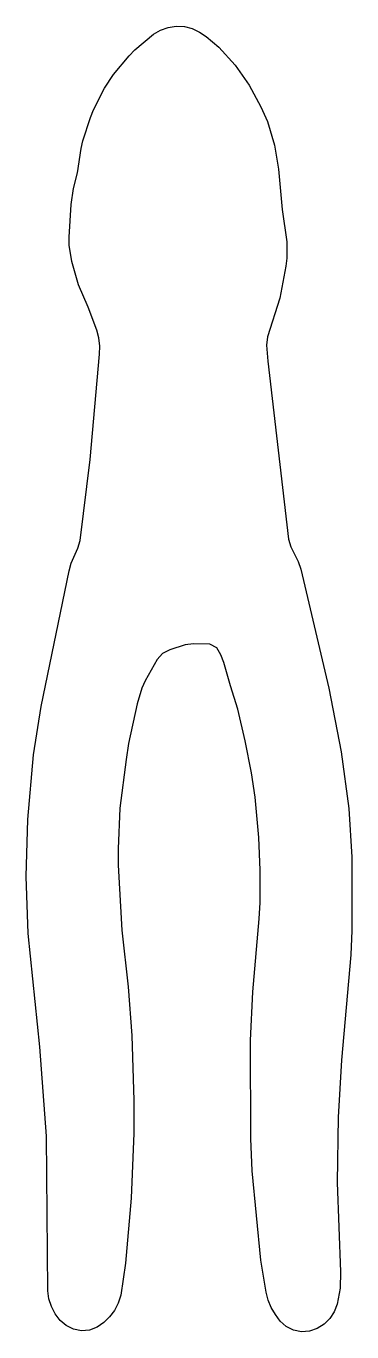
# Model space of a CAD drawing. Header units: millimetres. Extents: x -26 to 26, y -104 to 104.
import ezdxf

# ---------------------------------------------------------------- set-up
doc = ezdxf.new("R2010")
doc.units = ezdxf.units.MM

msp = doc.modelspace()

# ---------------------------------------------------------------- linework, layer by layer
for p, q in [((-3.32, 104.21), (-2.04, 104.41)), ((-2.04, 104.41), (-0.74, 104.35)), ((-8.66, 100.62), (-5.68, 103.14)), ((-5.68, 103.14), (-4.55, 103.77)), ((-4.55, 103.77), (-3.32, 104.21)), ((-0.74, 104.35), (0.52, 104.02)), ((0.52, 104.02), (1.69, 103.46)), ((1.69, 103.46), (2.76, 102.73)), ((2.76, 102.73), (4.74, 101.03)), ((-9.55, 99.66), (-8.66, 100.62)), ((4.74, 101.03), (7.38, 98.16)), ((-12.04, 96.66), (-9.55, 99.66)), ((7.38, 98.16), (9.62, 94.96)), ((-13.49, 94.5), (-12.04, 96.66)), ((-15.26, 91.02), (-13.49, 94.5)), ((9.62, 94.96), (11.49, 91.53)), ((-16.94, 86.09), (-15.74, 89.81)), ((-15.74, 89.81), (-15.26, 91.02)), ((11.49, 91.53), (12.53, 89.14)), ((12.53, 89.14), (13.65, 85.4)), ((-17.24, 84.82), (-16.94, 86.09)), ((-17.8, 80.96), (-17.24, 84.82)), ((13.65, 85.4), (14.31, 81.55)), ((14.31, 81.55), (14.86, 75.07)), ((-18.45, 78.44), (-17.8, 80.96)), ((-18.83, 75.87), (-18.45, 78.44)), ((-19.14, 70.67), (-18.83, 75.87)), ((14.86, 75.07), (15.61, 69.91)), ((-19.12, 69.36), (-19.14, 70.67)), ((-18.73, 66.79), (-19.12, 69.36)), ((15.61, 69.91), (15.63, 67.31)), ((15.63, 67.31), (15.47, 66.02)), ((-17.66, 63.04), (-18.73, 66.79)), ((15.47, 66.02), (14.49, 60.91)), ((-16.12, 59.45), (-17.66, 63.04)), ((14.49, 60.91), (12.52, 54.71)), ((-14.74, 55.79), (-16.12, 59.45)), ((-14.4, 54.54), (-14.74, 55.79)), ((-14.26, 53.25), (-14.4, 54.54)), ((12.52, 54.71), (12.4, 53.41)), ((-14.27, 51.95), (-14.26, 53.25)), ((12.4, 53.41), (12.58, 50.82)), ((-15.79, 35.09), (-14.27, 51.95)), ((12.58, 50.82), (15.89, 22.36)), ((-17.36, 22.16), (-15.79, 35.09)), ((-18.79, 18.54), (-17.73, 20.92)), ((-17.73, 20.92), (-17.36, 22.16)), ((15.89, 22.36), (16.26, 21.12)), ((16.26, 21.12), (17.44, 18.8)), ((17.44, 18.8), (17.88, 17.57)), ((-23.61, -4.39), (-19.15, 17.29)), ((-19.15, 17.29), (-18.79, 18.54)), ((17.88, 17.57), (22.3, -1.45)), ((-3.05, 4.65), (-4.21, 4.07)), ((-0.59, 5.48), (-3.05, 4.65)), ((0.71, 5.62), (-0.59, 5.48)), ((3.31, 5.56), (0.71, 5.62)), ((4.44, 4.98), (3.31, 5.56)), ((5.1, 3.87), (4.44, 4.98)), ((-5.09, 3.12), (-6.98, -0.29)), ((-4.21, 4.07), (-5.09, 3.12)), ((5.56, 2.65), (5.1, 3.87)), ((6.6, -1.11), (5.56, 2.65)), ((-7.52, -1.48), (-8.3, -3.96)), ((-6.98, -0.29), (-7.52, -1.48)), ((7.8, -4.83), (6.6, -1.11)), ((22.3, -1.45), (24.32, -11.67)), ((-8.3, -3.96), (-9.64, -10.33)), ((-24.84, -12.11), (-23.61, -4.39)), ((8.98, -9.9), (7.8, -4.83)), ((-9.64, -10.33), (-10.05, -12.9)), ((9.98, -15.01), (8.98, -9.9)), ((-25.72, -22.48), (-24.84, -12.11)), ((24.32, -11.67), (25.53, -20.7)), ((-10.05, -12.9), (-11.03, -20.65)), ((10.56, -18.88), (9.98, -15.01)), ((-11.03, -20.65), (-11.29, -27.16)), ((11.15, -25.36), (10.56, -18.88)), ((25.53, -20.7), (26, -28.5)), ((-26, -31.59), (-25.72, -22.48)), ((11.38, -30.56), (11.15, -25.36)), ((-11.29, -27.16), (-11.3, -29.76)), ((26, -28.5), (26, -40.22)), ((-11.3, -29.76), (-10.75, -40.16)), ((11.35, -35.77), (11.38, -30.56)), ((-25.69, -40.7), (-26, -31.59)), ((11.2, -38.37), (11.35, -35.77)), ((10.18, -50.04), (11.2, -38.37)), ((-23.79, -58.83), (-25.69, -40.7)), ((-10.75, -40.16), (-9.72, -49.22)), ((26, -40.22), (25.82, -44.12)), ((25.82, -44.12), (24.33, -60.98)), ((-9.72, -49.22), (-9.14, -57.01)), ((9.8, -57.84), (10.18, -50.04)), ((-9.14, -57.01), (-8.79, -67.42)), ((9.86, -73.47), (9.8, -57.84)), ((-22.73, -73.12), (-23.79, -58.83)), ((24.33, -60.98), (23.83, -70.08)), ((-8.79, -67.42), (-8.8, -72.63)), ((23.83, -70.08), (23.65, -80.5)), ((-8.8, -72.63), (-9.25, -83.04)), ((-22.53, -97.85), (-22.73, -73.12)), ((10.1, -78.67), (9.86, -73.47)), ((11.47, -92.93), (10.1, -78.67)), ((23.65, -80.5), (24.19, -94.81)), ((-9.25, -83.04), (-10.15, -93.41)), ((-10.15, -93.41), (-10.91, -98.56)), ((12.32, -98.06), (11.47, -92.93)), ((24.19, -94.81), (24.11, -97.41)), ((-22.36, -99.14), (-22.53, -97.85)), ((12.63, -99.33), (12.32, -98.06)), ((24.11, -97.41), (23.65, -99.97)), ((-21.97, -100.38), (-22.36, -99.14)), ((-11.3, -99.8), (-11.88, -100.97)), ((-10.91, -98.56), (-11.3, -99.8)), ((13.13, -100.53), (12.63, -99.33)), ((23.65, -99.97), (23.2, -101.19)), ((-21.37, -101.54), (-21.97, -100.38)), ((-20.58, -102.57), (-21.37, -101.54)), ((-12.68, -101.99), (-13.62, -102.9)), ((-11.88, -100.97), (-12.68, -101.99)), ((13.8, -101.65), (13.13, -100.53)), ((14.55, -102.7), (13.8, -101.65)), ((22.49, -102.27), (21.56, -103.19)), ((23.2, -101.19), (22.49, -102.27)), ((-19.59, -103.41), (-20.58, -102.57)), ((-18.43, -104), (-19.59, -103.41)), ((-17.16, -104.25), (-18.43, -104)), ((-15.87, -104.13), (-17.16, -104.25)), ((-14.66, -103.67), (-15.87, -104.13)), ((-13.62, -102.9), (-14.66, -103.67)), ((15.52, -103.57), (14.55, -102.7)), ((16.68, -104.16), (15.52, -103.57)), ((17.95, -104.41), (16.68, -104.16)), ((19.24, -104.31), (17.95, -104.41)), ((20.47, -103.89), (19.24, -104.31)), ((21.56, -103.19), (20.47, -103.89))]:
    msp.add_line(p, q)

doc.saveas('drawing.dxf')
